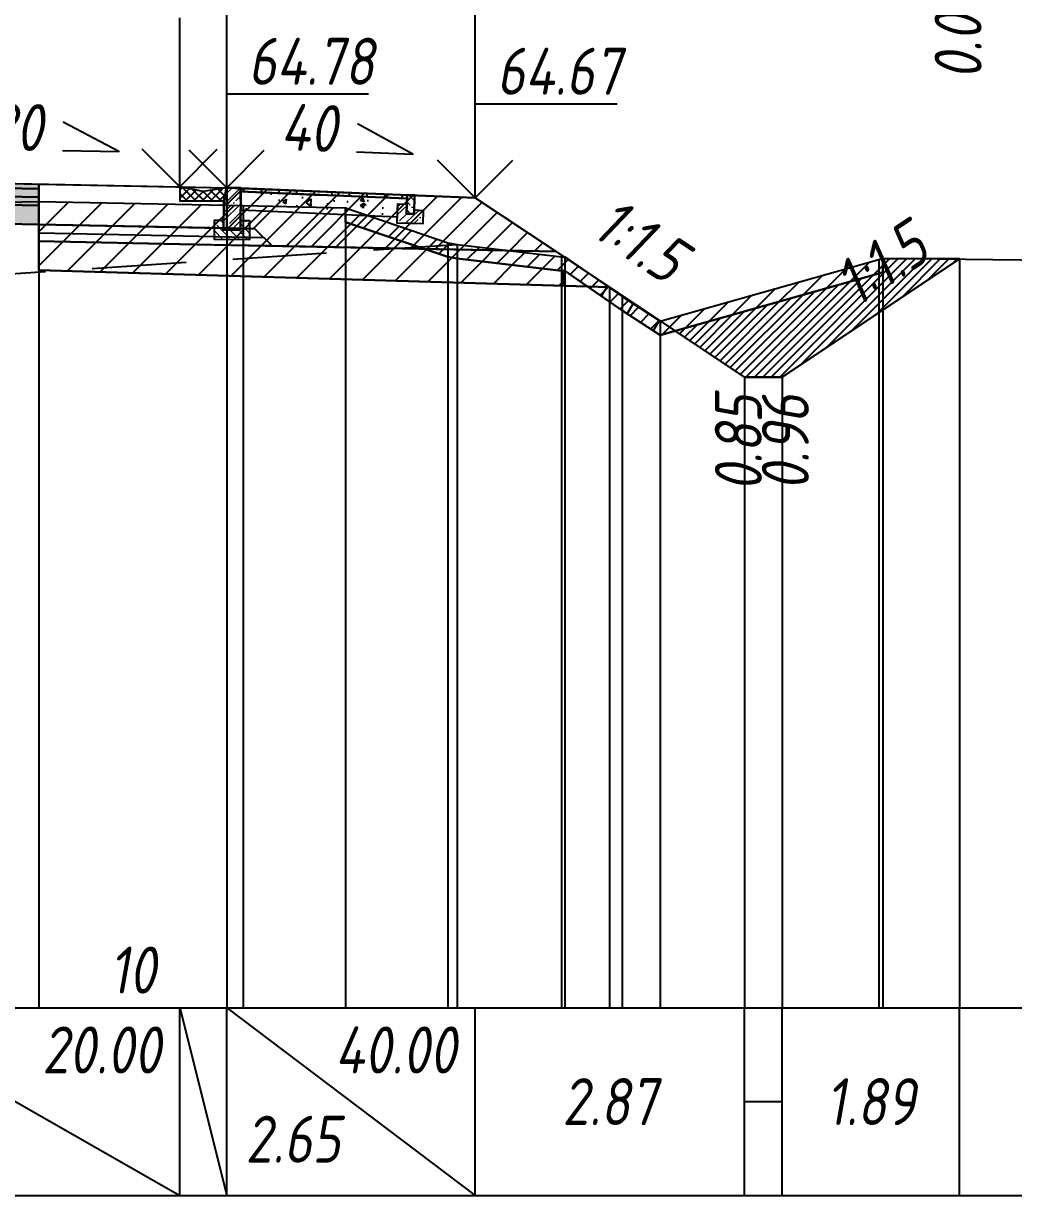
# Model space of a CAD drawing. Extents: x -717 to 1451, y -133302 to 233.
# Drawn here: x -262.4 to -209.7, y -131063.7 to -131001.3 of the extents above; entities that cross this region are included whole.
import ezdxf
from ezdxf.enums import TextEntityAlignment as Align

# ---------------------------------------------------------------- set-up
doc = ezdxf.new("R2010")
doc.units = 0
doc.linetypes.add('штриховая', pattern=[0.75, 0.5, -0.25])
for name, color, linetype in [('Интерполированный поперечник', 2, 'Continuous'), ('КОД_399', 252, 'Continuous'), ('Код_514', 1, 'Continuous'), ('Контур_0', 7, 'Continuous'), ('Контур_2521', 7, 'Continuous'), ('Контур_2564', 7, 'Continuous'), ('Контур_2660', 7, 'Continuous'), ('Контур_2665', 7, 'Continuous'), ('Контур_400', 7, 'Continuous'), ('Контур_508', 7, 'Continuous'), ('Контур_512', 7, 'Continuous'), ('Контур_513', 7, 'Continuous'), ('Контур_818', 7, 'Continuous'), ('Красный поперечник', 1, 'Continuous'), ('Объём_2501', 7, 'Continuous'), ('Объём_2564', 7, 'Continuous'), ('Объём_2650', 7, 'Continuous'), ('Объём_2660', 7, 'Continuous'), ('Объём_2661', 7, 'Continuous'), ('Объём_2663', 7, 'Continuous'), ('Объём_2664', 7, 'Continuous'), ('Объём_2665', 7, 'Continuous'), ('Объём_2666', 7, 'Continuous'), ('Объём_2753', 7, 'Continuous'), ('Откосы', 7, 'Continuous'), ('Отметки покрытия', 7, 'Continuous'), ('Рабочие отметки', 7, 'Continuous'), ('Слои выравнивания', 7, 'Continuous'), ('Таблица', 7, 'Continuous'), ('Уклоны проезжей части', 7, 'Continuous'), ('Черный поперечник', 3, 'Continuous')]:
    doc.layers.add(name, color=color, linetype=linetype)
for name, color, linetype, true_color in [('Контур_2540', 2, 'Continuous', 0xffff00), ('Контур_2560', 2, 'Continuous', 0xffff00), ('Контур_2561', 7, 'Continuous', 0xff8040), ('Контур_2562', 3, 'Continuous', 0x00ff00), ('Контур_2563', 7, 'Continuous', 0xff8000), ('Контур_2570', 7, 'Continuous', 0x80ff00), ('Контур_2725', 7, 'Continuous', 0x323232), ('Контур_2736', 4, 'Continuous', 0x00ffff), ('Контур_2737', 4, 'Continuous', 0x00ffff), ('Контур_2738', 4, 'Continuous', 0x00ffff), ('Контур_2739', 4, 'Continuous', 0x00ffff), ('Контур_2741', 4, 'Continuous', 0x00ffff), ('Контур_2742', 4, 'Continuous', 0x00ffff), ('Контур_2743', 4, 'Continuous', 0x00ffff), ('Контур_2744', 7, 'Continuous', 0xa4ffff), ('Контур_2745', 7, 'Continuous', 0xa4ffff), ('Контур_2747', 4, 'Continuous', 0x00ffff), ('Контур_2748', 4, 'Continuous', 0x00ffff), ('Контур_2749', 4, 'Continuous', 0x00ffff), ('Контур_2750', 4, 'Continuous', 0x00ffff), ('Контур_2751', 4, 'Continuous', 0x00ffff), ('Контур_2752', 4, 'Continuous', 0x00ffff), ('Контур_2760', 7, 'Continuous', 0x323232), ('Контур_2761', 7, 'Continuous', 0x323232), ('Контур_2762', 7, 'Continuous', 0x323232), ('Контур_2763', 7, 'Continuous', 0x323232), ('Контур_402', 7, 'Continuous', 0xff6464), ('Контур_703', 4, 'Continuous', 0x00ffff), ('Контур_705', 4, 'Continuous', 0x00ffff), ('Контур_707', 4, 'Continuous', 0x00ffff), ('Контур_720', 131, 'Continuous', 0xaaffff), ('Объём_2500', 7, 'Continuous', 0xc0c0c0), ('Объём_2520', 7, 'Continuous', 0x80ffff), ('Объём_2540', 2, 'Continuous', 0xffff00), ('Объём_2560', 2, 'Continuous', 0xffff00), ('Объём_2561', 7, 'Continuous', 0xff8040), ('Объём_2562', 3, 'Continuous', 0x00ff00), ('Объём_2563', 7, 'Continuous', 0xff8000), ('Объём_2570', 7, 'Continuous', 0x80ff00), ('Объём_2600', 7, 'Continuous', 0x808000), ('Объём_2620', 2, 'Continuous', 0xffff00), ('Объём_2746', 2, 'Continuous', 0xffff00)]:
    doc.layers.add(name, color=color, linetype=linetype, true_color=true_color)
doc.styles.get("Standard").update_dxf_attribs({"font": 'txt', "height": 2.5})
doc.styles.add('М', font='romand.shx', dxfattribs={"width": 0.8, "oblique": 10, "height": 2.5})
doc.dimstyles.new('ISO-25', dxfattribs={"dimtxt": 2.5, "dimasz": 2.5, "dimexe": 1.25, "dimexo": 0.625, "dimtad": 1, "dimtxsty": 'Standard', "dimcen": 2.5, "dimadec": 0, "dimazin": 0, "dimtfac": 1, "dimtmove": 0, "dimatfit": 3, "dimfxl": 1, "dimarcsym": 0})

# ---------------------------------------------------------------- blocks, each defined once
blk = doc.blocks.new('_Oblique')
at = {"color": 0, "linetype": 'ByBlock', "lineweight": -2}
blk.add_line((-0.5, -0.5), (0.5, 0.5), dxfattribs=at)
blk = doc.blocks.new('*D2777')
at = {"color": 0, "lineweight": -2, "transparency": 16777216}
for p, q in [((-251.558, -131009.505), (-251.558, -130984.62)), ((-238.333, -131010.034), (-238.333, -130984.62)), ((-251.558, -130985.87), (-238.333, -130985.87))]:
    blk.add_line(p, q, dxfattribs=at)
at = {"layer": 'Defpoints', "color": 0, "transparency": 16777216}
for p in [(-238.333, -130985.87), (-251.558, -131010.13), (-238.333, -131010.659)]:
    blk.add_point(p, dxfattribs=at)
at = {"color": 0, "lineweight": -2, "transparency": 16777216, "rotation": 180}
blk.add_blockref('_Oblique', (-251.558, -130985.87), dxfattribs=at)
at = {"color": 0, "lineweight": -2, "transparency": 16777216}
blk.add_blockref('_Oblique', (-238.333, -130985.87), dxfattribs=at)
at = {"color": 0, "transparency": 16777216, "insert": (-244.946, -130983.757), "char_height": 2.5, "width": 10, "attachment_point": 5, "style": 'М'}
blk.add_mtext('2,65', dxfattribs=at)
blk = doc.blocks.new('*D2779')
at = {"color": 0, "lineweight": -2, "transparency": 16777216}
for p, q in [((-271.558, -131009.105), (-271.558, -130984.62)), ((-251.558, -131009.505), (-251.558, -130984.62)), ((-271.558, -130985.87), (-251.558, -130985.87))]:
    blk.add_line(p, q, dxfattribs=at)
at = {"layer": 'Defpoints', "color": 0, "transparency": 16777216}
for p in [(-251.558, -130985.87), (-271.558, -131009.73), (-251.558, -131010.13)]:
    blk.add_point(p, dxfattribs=at)
at = {"color": 0, "lineweight": -2, "transparency": 16777216, "rotation": 180}
blk.add_blockref('_Oblique', (-271.558, -130985.87), dxfattribs=at)
at = {"color": 0, "lineweight": -2, "transparency": 16777216}
blk.add_blockref('_Oblique', (-251.558, -130985.87), dxfattribs=at)
at = {"color": 0, "transparency": 16777216, "insert": (-261.558, -130983.757), "char_height": 2.5, "width": 9.16667, "attachment_point": 5, "style": 'М'}
blk.add_mtext('4,00', dxfattribs=at)
blk = doc.blocks.new('*D2782')
at = {"color": 0, "lineweight": -2, "transparency": 16777216}
for p, q in [((-271.558, -131009.105), (-271.558, -130980.62)), ((-238.333, -131010.034), (-238.333, -130980.62)), ((-238.333, -130981.87), (-271.558, -130981.87))]:
    blk.add_line(p, q, dxfattribs=at)
at = {"layer": 'Defpoints', "color": 0, "transparency": 16777216}
for p in [(-271.558, -130981.87), (-271.558, -131009.73), (-238.333, -131010.659)]:
    blk.add_point(p, dxfattribs=at)
at = {"color": 0, "lineweight": -2, "transparency": 16777216, "rotation": 180}
blk.add_blockref('_Oblique', (-271.558, -130981.87), dxfattribs=at)
at = {"color": 0, "lineweight": -2, "transparency": 16777216}
blk.add_blockref('_Oblique', (-238.333, -130981.87), dxfattribs=at)
at = {"color": 0, "transparency": 16777216, "insert": (-244.609, -130979.757), "char_height": 2.5, "width": 10, "attachment_point": 5, "style": 'М'}
blk.add_mtext('6,65', dxfattribs=at)
blk = doc.blocks.new('*D2784')
at = {"color": 0, "lineweight": -2, "transparency": 16777216}
for p, q in [((-367.05, -131009.435), (-367.05, -130972.62)), ((-238.333, -131010.034), (-238.333, -130972.62)), ((-367.05, -130973.87), (-238.333, -130973.87))]:
    blk.add_line(p, q, dxfattribs=at)
at = {"layer": 'Defpoints', "color": 0, "transparency": 16777216}
for p in [(-238.333, -130973.87), (-367.05, -131010.06), (-238.333, -131010.659)]:
    blk.add_point(p, dxfattribs=at)
at = {"color": 0, "lineweight": -2, "transparency": 16777216, "rotation": 180}
blk.add_blockref('_Oblique', (-367.05, -130973.87), dxfattribs=at)
at = {"color": 0, "lineweight": -2, "transparency": 16777216}
blk.add_blockref('_Oblique', (-238.333, -130973.87), dxfattribs=at)
at = {"color": 0, "transparency": 16777216, "insert": (-302.692, -130971.757), "char_height": 2.5, "width": 12.5, "attachment_point": 5, "style": 'М'}
blk.add_mtext('25,74', dxfattribs=at)
blk = doc.blocks.new('Тротуар1')
at = {"linetype": 'Continuous', "lineweight": 13}
h = blk.add_hatch(dxfattribs=at)
h.set_pattern_fill('ANSI35', scale=5, angle=90)
h.set_pattern_definition([(135, (-1541.6927, -4801.9416), (-0.88388348, -0.88388348), []), (135, (-1541.6927, -4801.0577), (-0.88388348, -0.88388348), [1.5625, -0.3125, 0, -0.3125])])
h.paths.add_polyline_path([(-16.72, -1.24), (-17.72, -1.24), (-17.72, -2.24), (-18.52, -2.24), (-18.52, -1.85), (-19.52, -1.89), (-19.52, -3.24), (-16.72, -3.24)])
h = blk.add_hatch(dxfattribs=at)
h.set_pattern_fill('ANSI35', scale=5)
h.set_pattern_definition([(45, (-1541.6927, -4800.4416), (-0.88388348, 0.88388348), []), (45, (-1540.8088, -4800.4416), (-0.88388348, 0.88388348), [1.5625, -0.3125, 0, -0.3125])])
h.paths.add_polyline_path([(-17.72, -0.24), (-18.52, -0.24), (-18.52, -2.24), (-17.72, -2.24)])
at = {"linetype": 'Continuous'}
h = blk.add_hatch(dxfattribs=at)
h.set_pattern_fill('ANSI31', color=256, scale=15, angle=45, style=0)
h.set_pattern_definition([(90, (-1932.1888, -4954.235), (-1.875, 3e-16), [])])
h.paths.add_polyline_path([(0, 0), (-17.72, -0.24), (-17.71, -0.63), (-11.04, -0.58), (0, -0.4)])
at = {"layer": 'КОД_399'}
h = blk.add_hatch(dxfattribs=at)
h.set_pattern_fill('AR-CONC', scale=0.7, angle=45, style=0)
h.set_pattern_definition([(95, (-1932.189, -4954.235), (3.860864, 3.2396496), [0.525, -5.775]), (40, (-1932.189, -4954.235), (-4.409945, 3.036377), [0.42, -4.62]), (145.45144, (-1931.867, -4953.965), (-0.549081, 6.2760265), [0.4461813, -4.907995]), (91.1842, (-1933.179, -4953.245), (6.101854, 4.4632964), [0.7875, -8.6625]), (141.63564, (-1932.67, -4952.873), (-0.1953, 9.447982), [0.669272, -7.361996]), (36.18416, (-1933.179, -4953.245), (-0.1953, 9.447982), [0.63, -6.93]), (66, (-1932.4363, -4952.9975), (4.947401, 0.9616773), [0.525, -5.775]), (11, (-1932.4363, -4952.9975), (-2.38496, 4.793659), [0.42, -4.62]), (116.45144, (-1932.024, -4952.9174), (2.562441, 5.7553363), [0.4461813, -4.907995]), (82.5, (-1932.1888, -4954.235), (-1.5875523, 1.7079287), [0, -4.564, 0, -4.69, 0, -4.6375]), (52.5, (-1932.1888, -4954.235), (-0.6501106, 3.2543661), [0, -2.674, 0, -4.459, 0, -1.7675]), (12.5, (-1933.2926, -4955.3388), (2.7539272, 2.5306453), [0, -1.75, 0, -5.46, 0, -7.245]), (2.5, (-1933.7876, -4955.8337), (2.3911299, 3.3821186), [0, -2.275, 0, -3.626, 0, -5.145])])
h.paths.add_polyline_path([(0, -0.4), (-17.71, -0.63), (-17.72, -1.24), (-16.71, -1.24), (-16.72, -2.62), (-0.07, -2.41)])
at = {"linetype": 'Continuous'}
blk.add_lwpolyline([(-17.72, -1.24), (-16.72, -1.24), (-16.72, -3.24), (-19.52, -3.24), (-19.52, -1.89), (-18.52, -1.85)], dxfattribs=at)
at = {"color": 7, "lineweight": 30}
for points in [[(-18.52, -0.24), (-18.52, -2.24), (-17.72, -2.24), (-17.72, -0.24), (-18.52, -0.24)], [(-8.6, -0.53), (0, -0.4)]]:
    blk.add_lwpolyline(points, dxfattribs=at)
for points in [[(0, 0), (-17.72, -0.24), (-17.72, -0.63), (0, -0.4)], [(0, -0.4), (-17.71, -0.63), (-17.72, -1.24), (-16.71, -1.24), (-16.72, -2.62), (-0.07, -2.39)]]:
    blk.add_lwpolyline(points, close=True)
blk = doc.blocks.new('БР100.30.18')
at = {"linetype": 'Continuous', "lineweight": 13}
h = blk.add_hatch(dxfattribs=at)
h.set_pattern_fill('ANSI35', scale=5)
h.set_pattern_definition([(45, (-1504.996, -4799.2297), (-0.88388348, 0.88388348), []), (45, (-1504.1121, -4799.2297), (-0.88388348, 0.88388348), [1.5625, -0.3125, 0, -0.3125])])
h.paths.add_polyline_path([(0.3, 3.47), (1.8, 3.47), (1.8, -1.03), (0, -1.03), (0, 1.97)])
h = blk.add_hatch(dxfattribs=at)
h.set_pattern_fill('ANSI35', scale=5, angle=90)
h.set_pattern_definition([(135, (-1504.996, -4800.7297), (-0.88388348, -0.88388348), []), (135, (-1504.996, -4799.8458), (-0.88388348, -0.88388348), [1.5625, -0.3125, 0, -0.3125])])
h.paths.add_polyline_path([(-1, -0.03), (0, -0.03), (0, -1.03), (1.8, -1.03), (1.8, -0.03), (2.8, -0.03), (2.8, -2.03), (-1, -2.03)])
at = {"color": 7, "lineweight": 30}
blk.add_lwpolyline([(1.8, -1.03), (0, -1.03), (0, 1.97), (0.3, 3.47), (1.8, 3.47)], close=True, dxfattribs=at)
at = {"linetype": 'Continuous'}
blk.add_lwpolyline([(0, -0.03), (-1, -0.03), (-1, -2.03), (2.8, -2.03), (2.8, -0.03), (1.8, -0.03)], dxfattribs=at)

msp = doc.modelspace()

# ---------------------------------------------------------------- hatches: boundary and pattern name
h = msp.add_hatch()
h.set_pattern_fill('ANSI37', color=256, scale=0.1)
h.set_pattern_definition([(45, (-252.8074, -131010.26733), (-0.22451, 0.22451), []), (135, (-252.8074, -131010.26733), (-0.22451, -0.22451), [])])
h.paths.add_polyline_path([(-254.057, -131010.017), (-254.057, -131010.77), (-251.705, -131010.77), (-251.558, -131010.067), (-252.807, -131010.267)])
at = {"transparency": 33554681}
h = msp.add_hatch(dxfattribs=at)
h.set_pattern_fill('ANGLE', color=256)
h.set_pattern_definition([(0, (0, 0), (0, 6.985), [5.08, -1.905]), (90, (0, 0), (-6.985, 4e-16), [5.08, -1.905])])
h.paths.add_polyline_path([(-212.562, -131013.856), (-216.639, -131013.833), (-216.639, -131013.806)])
at = {"layer": 'Объём_2563'}
h = msp.add_hatch(dxfattribs=at)
h.set_pattern_fill('ANSI31', color=256, scale=0.3)
h.set_pattern_definition([(45, (-491.3019, -4.7094), (-0.673519209, 0.673519209), [])])
h.paths.add_polyline_path([(-249.14, -131013.166), (-250.058, -131012.247), (-251.558, -131012.217), (-251.558, -131010.067), (-238.333, -131010.596), (-234.025, -131013.468)])
at = {"layer": 'Объём_2570'}
h = msp.add_hatch(dxfattribs=at)
h.set_pattern_fill('ANSI31', color=256, scale=0.2)
h.set_pattern_definition([(45, (-491.3019, -4.70936), (-0.449012806, 0.449012806), [])])
h.paths.add_polyline_path([(-216.639, -131014.556), (-216.861, -131014.637), (-228.497, -131017.917), (-230.52, -131016.606), (-233.561, -131014.487), (-233.736, -131014.487), (-239.295, -131013.831), (-239.799, -131013.752), (-245.243, -131011.892), (-245.243, -131011.142), (-239.799, -131013.002), (-239.295, -131013.081), (-233.736, -131013.737), (-233.561, -131013.737), (-230.52, -131015.856), (-228.497, -131017.167), (-216.861, -131013.887), (-216.639, -131013.806)])
at = {"layer": 'Объём_2600'}
h = msp.add_hatch(dxfattribs=at)
h.set_pattern_fill('ANSI31', color=6, scale=0.4)
h.set_pattern_definition([(45, (-491.3019, -4.7094), (-0.898025612, 0.898025612), [])])
h.paths.add_polyline_path([(-233.622, -131014.487), (-233.622, -131015.285), (-261.551, -131014.447), (-261.551, -131010.806), (-250.678, -131011.017), (-245.243, -131011.142), (-245.243, -131011.892), (-239.799, -131013.752), (-239.295, -131013.831), (-233.736, -131014.487)])
h = msp.add_hatch(dxfattribs=at)
h.set_pattern_fill('HONEY', color=5, scale=0.3)
h.set_pattern_definition([(0, (-491.3019, -4.70936), (1.42875, 0.8248891935), [0.9525, -1.905]), (120, (-491.3019, -4.70936), (-1.428749997, 0.824889199), [0.9525, -1.905]), (60, (-491.3019, -4.70936), (3e-09, 1.6497783924), [-1.905, 0.9525])])
h.paths.add_polyline_path([(-231.19, -131015.358), (-227.692, -131017.69), (-228.497, -131017.917), (-230.52, -131016.606), (-232.361, -131015.323)])
at = {"layer": 'Объём_2620'}
h = msp.add_hatch(dxfattribs=at)
h.set_pattern_fill('ANSI31', color=2, scale=0.1)
h.set_pattern_definition([(45, (-491.3019, -4.70936), (-0.224506403, 0.224506403), [])])
h.paths.add_polyline_path([(-227.692, -131017.69), (-216.861, -131014.637), (-216.639, -131014.556), (-216.639, -131013.833), (-212.562, -131013.856), (-222.003, -131020.15), (-224.003, -131020.15)])
at = {"layer": 'Слои выравнивания'}
for color, points in [(2, [(-292.327, -131009.252), (-289.058, -131009.317), (-276.891, -131009.561), (-271.558, -131009.667), (-266.943, -131009.76), (-261.551, -131009.867), (-261.551, -131010.117), (-266.943, -131010.01), (-271.558, -131009.917), (-276.891, -131009.811), (-289.058, -131009.567), (-292.327, -131009.502)]), (3, [(-292.327, -131009.502), (-289.058, -131009.567), (-276.891, -131009.811), (-271.558, -131009.917), (-266.943, -131010.01), (-261.551, -131010.117), (-261.551, -131010.567), (-266.943, -131010.46), (-271.558, -131010.367), (-276.891, -131010.261), (-289.058, -131010.017), (-292.327, -131009.952)]), (4, [(-292.327, -131009.952), (-289.058, -131010.017), (-276.891, -131010.261), (-271.558, -131010.367), (-266.943, -131010.46), (-261.551, -131010.567), (-261.551, -131011.017), (-266.943, -131010.91), (-271.558, -131010.817), (-276.891, -131010.711), (-289.058, -131010.467), (-292.327, -131010.402)]), (5, [(-292.327, -131010.402), (-289.058, -131010.467), (-276.891, -131010.711), (-271.558, -131010.817), (-266.943, -131010.91), (-261.551, -131011.017), (-261.551, -131012.017), (-266.943, -131011.91), (-271.558, -131011.817), (-276.891, -131011.711), (-289.058, -131011.467), (-292.327, -131011.402)])]:
    msp.add_hatch(color=color, dxfattribs=at).paths.add_polyline_path(points)

# ---------------------------------------------------------------- linework, layer by layer
msp.add_lwpolyline([(-254.057, -131010.017), (-254.057, -131010.77), (-251.705, -131010.77), (-251.558, -131010.067), (-252.807, -131010.267), (-254.057, -131010.017)])
at = {"layer": 'Интерполированный поперечник', "linetype": 'штриховая', "ltscale": 10, "flags": 128}
msp.add_lwpolyline([(-385.934, -131022.758), (-239.317, -131013.082)], dxfattribs=at)
at = {"layer": 'Код_514'}
for p, q in [((-271.558, -131053.709), (-254.058, -131063.709)), ((-254.058, -131063.709), (-254.058, -131053.709)), ((-254.058, -131053.709), (-251.558, -131063.709)), ((-251.558, -131063.709), (-251.558, -131053.709)), ((-251.558, -131053.709), (-238.333, -131063.709)), ((-238.333, -131063.709), (-238.333, -131053.709)), ((-224.003, -131063.709), (-224.003, -131053.709)), ((-222.003, -131063.709), (-222.003, -131053.709)), ((-212.562, -131063.709), (-212.562, -131053.709)), ((-224.003, -131058.709), (-222.003, -131058.709))]:
    msp.add_line(p, q, dxfattribs=at)
at = {"layer": 'Контур_0', "flags": 128}
for points in [[(-261.551, -131009.867), (-251.558, -131010.067), (-251.558, -131012.217), (-261.551, -131012.017), (-261.551, -131009.867), (-261.551, -131009.867)], [(-238.333, -131010.596), (-233.622, -131013.737), (-233.622, -131013.737), (-233.622, -131013.737), (-233.622, -131013.737), (-233.622, -131013.737), (-233.622, -131013.737), (-233.622, -131013.737), (-233.622, -131013.737), (-233.622, -131013.737), (-233.622, -131013.737), (-233.622, -131013.737), (-233.622, -131013.737), (-233.622, -131013.737), (-233.622, -131013.737), (-224.003, -131020.15)], [(-238.333, -131010.596), (-233.622, -131013.737), (-233.622, -131013.737), (-233.622, -131013.737), (-233.622, -131013.737), (-233.622, -131013.737), (-233.622, -131013.737), (-233.622, -131013.737), (-233.622, -131013.737), (-233.622, -131013.737), (-233.622, -131013.737), (-233.622, -131013.737), (-233.622, -131013.737), (-233.622, -131013.737), (-233.622, -131013.737), (-224.003, -131020.15), (-222.003, -131020.15), (-212.562, -131013.856), (-212.562, -131013.856), (-212.562, -131013.856), (-212.562, -131013.856), (-212.562, -131013.856), (-212.562, -131013.856), (-212.562, -131013.856), (-212.562, -131013.856), (-212.562, -131013.856), (-212.562, -131013.856), (-212.562, -131013.856), (-212.562, -131013.856), (-212.562, -131013.856)], [(-251.558, -131013.117), (-261.551, -131012.917), (-261.551, -131012.017), (-250.058, -131012.247), (-249.14, -131013.166), (-251.558, -131013.117), (-251.558, -131013.117)], [(-251.558, -131012.217), (-250.058, -131012.247), (-249.14, -131013.166), (-234.025, -131013.468)]]:
    msp.add_lwpolyline(points, dxfattribs=at)
at = {"layer": 'Контур_2521', "color": 250, "flags": 128}
msp.add_lwpolyline([(-261.551, -131012.467), (-249.599, -131012.706)], dxfattribs=at)
at = {"layer": 'Контур_2540', "flags": 128}
msp.add_lwpolyline([(-254.058, -131013.067), (-234.025, -131013.468), (-231.19, -131015.358), (-261.551, -131014.447), (-261.551, -131012.917), (-254.058, -131013.067), (-254.058, -131013.067)], dxfattribs=at)
at = {"layer": 'Контур_2560', "flags": 128}
msp.add_lwpolyline([(-251.558, -131010.067), (-238.333, -131010.596), (-238.333, -131010.596), (-238.333, -131010.596)], dxfattribs=at)
at = {"layer": 'Контур_2561', "flags": 128}
msp.add_lwpolyline([(-251.558, -131010.067), (-251.558, -131010.067), (-238.333, -131010.596), (-238.333, -131010.596), (-251.558, -131010.067)], dxfattribs=at)
at = {"layer": 'Контур_2562', "flags": 128}
msp.add_lwpolyline([(-238.333, -131010.596), (-238.333, -131010.596), (-238.333, -131010.596), (-238.333, -131010.596), (-238.333, -131010.596)], dxfattribs=at)
at = {"layer": 'Контур_2563', "flags": 128}
msp.add_lwpolyline([(-249.14, -131013.166), (-250.058, -131012.247), (-251.558, -131012.217), (-251.558, -131010.067), (-238.333, -131010.596), (-234.025, -131013.468), (-249.14, -131013.166), (-249.14, -131013.166)], dxfattribs=at)
at = {"layer": 'Контур_2564', "flags": 128}
msp.add_lwpolyline([(-251.558, -131010.067), (-238.333, -131010.596)], dxfattribs=at)
at = {"layer": 'Контур_2570', "flags": 128}
msp.add_lwpolyline([(-299.979, -131011.551), (-276.891, -131011.101), (-261.551, -131010.806), (-250.678, -131011.017), (-245.243, -131011.142), (-245.243, -131011.892), (-239.799, -131013.752), (-239.295, -131013.831), (-239.295, -131013.831), (-233.736, -131014.487), (-233.561, -131014.487), (-230.52, -131016.606), (-228.497, -131017.917), (-228.497, -131017.917), (-216.861, -131014.637), (-216.639, -131014.556), (-216.639, -131013.806), (-194.685, -131014.076)], dxfattribs=at)
at = {"layer": 'Контур_2660', "flags": 128}
msp.add_lwpolyline([(-261.551, -131014.447), (-231.19, -131015.358)], dxfattribs=at)
at = {"layer": 'Контур_2665', "flags": 128}
msp.add_lwpolyline([(-238.333, -131010.596), (-238.333, -131010.596)], dxfattribs=at)
at = {"layer": 'Контур_2725', "flags": 128}
msp.add_lwpolyline([(-347.657, -131012.56), (-340.05, -131012.459), (-338.843, -131012.443), (-314.554, -131011.854), (-310.663, -131011.76), (-299.979, -131011.551), (-294.858, -131011.451), (-293.592, -131011.477), (-293.592, -131011.427), (-292.327, -131011.452), (-292.327, -131011.402), (-289.058, -131011.467), (-276.891, -131011.711), (-271.558, -131011.817), (-266.943, -131011.91), (-261.551, -131012.017)], dxfattribs=at)
at = {"layer": 'Контур_2736', "flags": 128}
for points in [[(-238.333, -131010.596), (-233.622, -131013.737)], [(-233.622, -131013.737), (-224.003, -131020.15)]]:
    msp.add_lwpolyline(points, dxfattribs=at)
at = {"layer": 'Контур_2737', "flags": 128}
msp.add_lwpolyline([(-233.622, -131013.737), (-233.622, -131013.737)], dxfattribs=at)
at = {"layer": 'Контур_2738', "flags": 128}
msp.add_lwpolyline([(-233.622, -131013.737), (-233.622, -131013.737)], dxfattribs=at)
at = {"layer": 'Контур_2739', "flags": 128}
msp.add_lwpolyline([(-233.622, -131013.737), (-233.622, -131013.737)], dxfattribs=at)
at = {"layer": 'Контур_2741', "flags": 128}
msp.add_lwpolyline([(-212.562, -131013.856), (-212.562, -131013.856)], dxfattribs=at)
at = {"layer": 'Контур_2742', "flags": 128}
msp.add_lwpolyline([(-212.562, -131013.856), (-212.562, -131013.856)], dxfattribs=at)
at = {"layer": 'Контур_2743', "flags": 128}
msp.add_lwpolyline([(-212.562, -131013.856), (-212.562, -131013.856)], dxfattribs=at)
at = {"layer": 'Контур_2744', "flags": 128}
msp.add_lwpolyline([(-212.562, -131013.856), (-212.562, -131013.856)], dxfattribs=at)
msp.add_lwpolyline([(-212.562, -131013.856), (-212.562, -131013.856)], dxfattribs=at)
msp.add_lwpolyline([(-212.562, -131013.856), (-212.562, -131013.856)], dxfattribs=at)
msp.add_lwpolyline([(-212.562, -131013.856), (-212.562, -131013.856)], dxfattribs=at)
msp.add_lwpolyline([(-212.562, -131013.856), (-212.562, -131013.856)], dxfattribs=at)
msp.add_lwpolyline([(-212.562, -131013.856), (-212.562, -131013.856)], dxfattribs=at)
at = {"layer": 'Контур_2745', "flags": 128}
msp.add_lwpolyline([(-233.622, -131013.737), (-233.622, -131013.737)], dxfattribs=at)
msp.add_lwpolyline([(-233.622, -131013.737), (-233.622, -131013.737)], dxfattribs=at)
msp.add_lwpolyline([(-233.622, -131013.737), (-233.622, -131013.737)], dxfattribs=at)
msp.add_lwpolyline([(-233.622, -131013.737), (-233.622, -131013.737)], dxfattribs=at)
msp.add_lwpolyline([(-233.622, -131013.737), (-233.622, -131013.737)], dxfattribs=at)
msp.add_lwpolyline([(-233.622, -131013.737), (-233.622, -131013.737)], dxfattribs=at)
at = {"layer": 'Контур_2747', "flags": 128}
msp.add_lwpolyline([(-233.622, -131013.737), (-233.622, -131013.737)], dxfattribs=at)
at = {"layer": 'Контур_2748', "flags": 128}
msp.add_lwpolyline([(-233.622, -131013.737), (-233.622, -131013.737)], dxfattribs=at)
at = {"layer": 'Контур_2749', "flags": 128}
msp.add_lwpolyline([(-233.622, -131013.737), (-233.622, -131013.737)], dxfattribs=at)
at = {"layer": 'Контур_2750', "flags": 128}
msp.add_lwpolyline([(-212.562, -131013.856), (-212.562, -131013.856)], dxfattribs=at)
at = {"layer": 'Контур_2751', "flags": 128}
msp.add_lwpolyline([(-212.562, -131013.856), (-212.562, -131013.856)], dxfattribs=at)
at = {"layer": 'Контур_2752', "flags": 128}
msp.add_lwpolyline([(-212.562, -131013.856), (-212.562, -131013.856)], dxfattribs=at)
at = {"layer": 'Контур_2760', "flags": 128}
msp.add_lwpolyline([(-347.657, -131009.469), (-340.05, -131009.317), (-338.843, -131009.293), (-314.554, -131008.807), (-310.663, -131008.885), (-299.979, -131009.099), (-294.858, -131009.201), (-293.592, -131009.227), (-292.327, -131009.252), (-289.058, -131009.317), (-276.891, -131009.561), (-271.558, -131009.667), (-266.943, -131009.76), (-261.551, -131009.867)], dxfattribs=at)
at = {"layer": 'Контур_2761', "flags": 128}
msp.add_lwpolyline([(-347.657, -131009.719), (-340.05, -131009.567), (-338.843, -131009.543), (-314.554, -131009.057), (-310.663, -131009.135), (-299.979, -131009.349), (-294.858, -131009.451), (-293.592, -131009.477), (-292.327, -131009.502), (-289.058, -131009.567), (-276.891, -131009.811), (-271.558, -131009.917), (-266.943, -131010.01), (-261.551, -131010.117)], dxfattribs=at)
at = {"layer": 'Контур_2762', "flags": 128}
msp.add_lwpolyline([(-347.657, -131010.169), (-340.05, -131010.017), (-338.843, -131009.993), (-314.554, -131009.507), (-310.663, -131009.585), (-299.979, -131009.799), (-294.858, -131009.901), (-293.592, -131009.927), (-292.327, -131009.952), (-289.058, -131010.017), (-276.891, -131010.261), (-271.558, -131010.367), (-266.943, -131010.46), (-261.551, -131010.567)], dxfattribs=at)
at = {"layer": 'Контур_2763', "flags": 128}
msp.add_lwpolyline([(-347.657, -131010.619), (-340.05, -131010.467), (-338.843, -131010.443), (-314.554, -131009.957), (-310.663, -131010.035), (-299.979, -131010.249), (-294.858, -131010.351), (-293.592, -131010.377), (-292.327, -131010.402), (-289.058, -131010.467), (-276.891, -131010.711), (-271.558, -131010.817), (-266.943, -131010.91), (-261.551, -131011.017)], dxfattribs=at)
at = {"layer": 'Контур_400', "flags": 128}
msp.add_lwpolyline([(-314.554, -131008.807), (-289.058, -131009.317), (-271.558, -131009.667), (-271.558, -131009.667), (-271.558, -131009.667), (-271.558, -131009.667), (-254.058, -131010.017), (-254.058, -131010.017), (-251.558, -131010.067)], dxfattribs=at)
at = {"layer": 'Контур_402', "flags": 128}
msp.add_lwpolyline([(-374.016, -131014.641), (-347.657, -131013.85), (-347.657, -131012.56), (-338.843, -131012.443), (-314.554, -131011.854), (-310.663, -131011.76), (-299.979, -131011.551), (-294.858, -131011.451), (-293.592, -131011.477), (-293.592, -131011.427), (-292.327, -131011.452), (-292.327, -131011.402), (-261.551, -131012.017), (-261.551, -131014.447), (-231.19, -131015.358)], dxfattribs=at)
at = {"layer": 'Контур_508', "flags": 128}
msp.add_lwpolyline([(-386.302, -131022.832), (-374.016, -131014.641), (-347.657, -131013.85), (-347.657, -131012.56), (-338.843, -131012.443), (-314.554, -131011.854), (-310.663, -131011.76), (-299.979, -131011.551), (-294.858, -131011.451), (-293.592, -131011.477), (-293.592, -131011.427), (-292.327, -131011.452), (-292.327, -131011.402), (-261.551, -131012.017), (-261.551, -131014.447), (-231.19, -131015.358), (-224.003, -131020.15), (-222.003, -131020.15), (-212.562, -131013.856)], dxfattribs=at)
at = {"layer": 'Контур_512', "flags": 128}
msp.add_lwpolyline([(-261.551, -131014.447), (-231.19, -131015.358), (-224.003, -131020.15), (-222.003, -131020.15), (-212.562, -131013.856)], dxfattribs=at)
at = {"layer": 'Контур_513', "flags": 128}
msp.add_lwpolyline([(-386.302, -131022.832), (-374.016, -131014.641), (-347.657, -131013.85), (-347.657, -131012.56), (-338.843, -131012.443), (-314.554, -131011.854), (-310.663, -131011.76), (-299.979, -131011.551), (-294.858, -131011.451), (-293.592, -131011.477), (-293.592, -131011.427), (-292.327, -131011.452), (-292.327, -131011.402), (-261.551, -131012.017), (-261.551, -131014.447), (-231.19, -131015.358), (-224.003, -131020.15), (-222.003, -131020.15), (-212.562, -131013.856)], dxfattribs=at)
at = {"layer": 'Контур_703', "flags": 128}
msp.add_lwpolyline([(-238.333, -131010.596), (-233.622, -131013.737)], dxfattribs=at)
at = {"layer": 'Контур_705', "flags": 128}
msp.add_lwpolyline([(-233.622, -131013.737), (-233.622, -131013.737)], dxfattribs=at)
at = {"layer": 'Контур_707', "flags": 128}
msp.add_lwpolyline([(-222.003, -131020.15), (-212.562, -131013.856)], dxfattribs=at)
at = {"layer": 'Контур_720', "flags": 128}
msp.add_lwpolyline([(-224.003, -131020.15), (-222.003, -131020.15)], dxfattribs=at)
at = {"layer": 'Контур_818', "flags": 128}
msp.add_lwpolyline([(-299.979, -131011.551), (-276.891, -131011.101), (-261.551, -131010.806), (-250.678, -131011.017), (-245.243, -131011.142), (-245.243, -131011.892), (-239.799, -131013.752), (-239.295, -131013.831), (-239.295, -131013.831), (-233.736, -131014.487), (-233.561, -131014.487), (-230.52, -131016.606), (-228.497, -131017.917), (-228.497, -131017.917), (-216.861, -131014.637), (-216.639, -131014.556), (-216.639, -131013.806), (-212.562, -131013.856)], dxfattribs=at)
at = {"layer": 'Красный поперечник'}
for p, q in [((-271.558, -131009.667), (-254.058, -131010.017)), ((-254.058, -131010.017), (-251.558, -131010.067)), ((-251.558, -131010.067), (-238.333, -131010.596)), ((-238.333, -131010.596), (-224.003, -131020.15)), ((-222.003, -131020.15), (-212.562, -131013.856)), ((-212.562, -131013.856), (-212.562, -131053.709)), ((-261.551, -131014.447), (-261.551, -131053.709)), ((-231.19, -131015.358), (-231.19, -131053.709)), ((-224.003, -131020.15), (-224.003, -131053.709)), ((-224.003, -131020.15), (-222.003, -131020.15)), ((-222.003, -131020.15), (-222.003, -131053.709))]:
    msp.add_line(p, q, dxfattribs=at)
at = {"layer": 'Объём_2500', "flags": 128}
msp.add_lwpolyline([(-261.551, -131009.867), (-251.558, -131010.067), (-251.558, -131012.217), (-261.551, -131012.017), (-261.551, -131009.867), (-261.551, -131009.867)], dxfattribs=at)
msp.add_lwpolyline([(-261.551, -131009.867), (-251.558, -131010.067), (-251.558, -131012.217), (-261.551, -131012.017), (-261.551, -131009.867), (-261.551, -131009.867)], dxfattribs=at)
at = {"layer": 'Объём_2501', "flags": 128}
for points in [[(-314.554, -131008.807), (-289.058, -131009.317), (-271.558, -131009.667), (-271.558, -131009.667), (-271.558, -131009.667), (-271.558, -131009.667), (-254.058, -131010.017), (-254.058, -131010.017), (-251.558, -131010.067)], [(-271.558, -131009.667), (-254.058, -131010.017), (-254.058, -131010.017), (-251.558, -131010.067)]]:
    msp.add_lwpolyline(points, dxfattribs=at)
at = {"layer": 'Объём_2520', "color": 250, "flags": 128}
msp.add_lwpolyline([(-251.558, -131013.117), (-261.551, -131012.917), (-261.551, -131012.017), (-250.058, -131012.247), (-249.14, -131013.166), (-251.558, -131013.117), (-251.558, -131013.117)], dxfattribs=at)
msp.add_lwpolyline([(-251.558, -131013.117), (-261.551, -131012.917), (-261.551, -131012.017), (-250.058, -131012.247), (-249.14, -131013.166), (-251.558, -131013.117), (-251.558, -131013.117)], dxfattribs=at)
at = {"layer": 'Объём_2540', "flags": 128}
msp.add_lwpolyline([(-254.058, -131013.067), (-234.025, -131013.468), (-231.19, -131015.358), (-261.551, -131014.447), (-261.551, -131012.917), (-254.058, -131013.067), (-254.058, -131013.067)], dxfattribs=at)
msp.add_lwpolyline([(-254.058, -131013.067), (-234.025, -131013.468), (-231.19, -131015.358), (-261.551, -131014.447), (-261.551, -131012.917), (-254.058, -131013.067), (-254.058, -131013.067)], dxfattribs=at)
at = {"layer": 'Объём_2560', "flags": 128}
msp.add_lwpolyline([(-251.558, -131010.067), (-238.333, -131010.596), (-238.333, -131010.596), (-238.333, -131010.596)], dxfattribs=at)
msp.add_lwpolyline([(-251.558, -131010.067), (-238.333, -131010.596), (-238.333, -131010.596), (-238.333, -131010.596)], dxfattribs=at)
at = {"layer": 'Объём_2561', "flags": 128}
msp.add_lwpolyline([(-251.558, -131010.067), (-251.558, -131010.067), (-238.333, -131010.596), (-238.333, -131010.596), (-251.558, -131010.067)], dxfattribs=at)
msp.add_lwpolyline([(-251.558, -131010.067), (-251.558, -131010.067), (-238.333, -131010.596), (-238.333, -131010.596), (-251.558, -131010.067)], dxfattribs=at)
at = {"layer": 'Объём_2562', "flags": 128}
msp.add_lwpolyline([(-238.333, -131010.596), (-238.333, -131010.596), (-238.333, -131010.596), (-238.333, -131010.596), (-238.333, -131010.596)], dxfattribs=at)
msp.add_lwpolyline([(-238.333, -131010.596), (-238.333, -131010.596), (-238.333, -131010.596), (-238.333, -131010.596), (-238.333, -131010.596)], dxfattribs=at)
at = {"layer": 'Объём_2563', "color": 250, "flags": 128}
msp.add_lwpolyline([(-249.14, -131013.166), (-250.058, -131012.247), (-251.558, -131012.217), (-251.558, -131010.067), (-238.333, -131010.596), (-234.025, -131013.468), (-249.14, -131013.166), (-249.14, -131013.166)], dxfattribs=at)
msp.add_lwpolyline([(-249.14, -131013.166), (-250.058, -131012.247), (-251.558, -131012.217), (-251.558, -131010.067), (-238.333, -131010.596), (-234.025, -131013.468), (-249.14, -131013.166), (-249.14, -131013.166)], dxfattribs=at)
at = {"layer": 'Объём_2564', "flags": 128}
msp.add_lwpolyline([(-251.558, -131010.067), (-238.333, -131010.596)], dxfattribs=at)
msp.add_lwpolyline([(-251.558, -131010.067), (-238.333, -131010.596)], dxfattribs=at)
at = {"layer": 'Объём_2570', "flags": 128}
msp.add_lwpolyline([(-216.639, -131014.556), (-216.861, -131014.637), (-228.497, -131017.917), (-230.52, -131016.606), (-233.561, -131014.487), (-233.736, -131014.487), (-239.295, -131013.831), (-239.799, -131013.752), (-245.243, -131011.892), (-245.243, -131011.142), (-239.799, -131013.002), (-239.295, -131013.081), (-233.736, -131013.737), (-233.561, -131013.737), (-230.52, -131015.856), (-228.497, -131017.167), (-216.861, -131013.887), (-216.639, -131013.806), (-216.639, -131014.556), (-216.639, -131014.556)], dxfattribs=at)
msp.add_lwpolyline([(-216.639, -131014.556), (-216.861, -131014.637), (-228.497, -131017.917), (-230.52, -131016.606), (-233.561, -131014.487), (-233.736, -131014.487), (-239.295, -131013.831), (-239.799, -131013.752), (-245.243, -131011.892), (-245.243, -131011.142), (-239.799, -131013.002), (-239.295, -131013.081), (-233.736, -131013.737), (-233.561, -131013.737), (-230.52, -131015.856), (-228.497, -131017.167), (-216.861, -131013.887), (-216.639, -131013.806), (-216.639, -131014.556), (-216.639, -131014.556)], dxfattribs=at)
at = {"layer": 'Объём_2600', "color": 5, "flags": 128}
msp.add_lwpolyline([(-231.19, -131015.358), (-227.692, -131017.69), (-228.497, -131017.917), (-230.52, -131016.606), (-232.361, -131015.323), (-231.19, -131015.358), (-231.19, -131015.358)], dxfattribs=at)
msp.add_lwpolyline([(-231.19, -131015.358), (-227.692, -131017.69), (-228.497, -131017.917), (-230.52, -131016.606), (-232.361, -131015.323), (-231.19, -131015.358), (-231.19, -131015.358)], dxfattribs=at)
at = {"layer": 'Объём_2620', "flags": 128}
for points in [[(-227.692, -131017.69), (-216.861, -131014.637), (-216.639, -131014.556), (-216.639, -131013.833), (-212.562, -131013.856), (-222.003, -131020.15), (-224.003, -131020.15), (-227.692, -131017.69), (-227.692, -131017.69)], [(-227.692, -131017.69), (-216.861, -131014.637), (-216.639, -131014.556), (-216.639, -131013.833), (-212.562, -131013.856), (-222.003, -131020.15), (-224.003, -131020.15), (-227.692, -131017.69), (-227.692, -131017.69)], [(-232.361, -131015.323), (-233.622, -131015.285), (-233.622, -131014.487), (-233.561, -131014.487), (-232.361, -131015.323), (-232.361, -131015.323)], [(-232.361, -131015.323), (-233.622, -131015.285), (-233.622, -131014.487), (-233.561, -131014.487), (-232.361, -131015.323), (-232.361, -131015.323)]]:
    msp.add_lwpolyline(points, dxfattribs=at)
at = {"layer": 'Объём_2650', "color": 6, "flags": 128}
for points in [[(-233.622, -131014.487), (-233.622, -131015.285), (-261.551, -131014.447), (-261.551, -131010.806), (-250.678, -131011.017), (-245.243, -131011.142), (-245.243, -131011.892), (-239.799, -131013.752), (-239.295, -131013.831), (-233.736, -131014.487), (-233.622, -131014.487), (-233.622, -131014.487)], [(-233.622, -131014.487), (-233.622, -131015.285), (-261.551, -131014.447), (-261.551, -131010.806), (-250.678, -131011.017), (-245.243, -131011.142), (-245.243, -131011.892), (-239.799, -131013.752), (-239.295, -131013.831), (-233.736, -131014.487), (-233.622, -131014.487), (-233.622, -131014.487)], [(-212.562, -131013.856), (-216.639, -131013.833), (-216.639, -131013.806), (-212.562, -131013.856), (-212.562, -131013.856)], [(-212.562, -131013.856), (-216.639, -131013.833), (-216.639, -131013.806), (-212.562, -131013.856), (-212.562, -131013.856)]]:
    msp.add_lwpolyline(points, dxfattribs=at)
at = {"layer": 'Объём_2660', "flags": 128}
msp.add_lwpolyline([(-261.551, -131014.447), (-231.19, -131015.358)], dxfattribs=at)
msp.add_lwpolyline([(-261.551, -131014.447), (-231.19, -131015.358)], dxfattribs=at)
at = {"layer": 'Объём_2661', "flags": 128}
msp.add_lwpolyline([(-238.333, -131010.596), (-233.622, -131013.737)], dxfattribs=at)
msp.add_lwpolyline([(-238.333, -131010.596), (-233.622, -131013.737)], dxfattribs=at)
at = {"layer": 'Объём_2663', "flags": 128}
for points in [[(-233.622, -131013.737), (-224.003, -131020.15)], [(-233.622, -131013.737), (-224.003, -131020.15)], [(-222.003, -131020.15), (-212.562, -131013.856)], [(-222.003, -131020.15), (-212.562, -131013.856)]]:
    msp.add_lwpolyline(points, dxfattribs=at)
at = {"layer": 'Объём_2664', "flags": 128}
msp.add_lwpolyline([(-224.003, -131020.15), (-222.003, -131020.15)], dxfattribs=at)
msp.add_lwpolyline([(-224.003, -131020.15), (-222.003, -131020.15)], dxfattribs=at)
at = {"layer": 'Объём_2665', "flags": 128}
msp.add_lwpolyline([(-238.333, -131010.596), (-238.333, -131010.596)], dxfattribs=at)
msp.add_lwpolyline([(-238.333, -131010.596), (-238.333, -131010.596)], dxfattribs=at)
at = {"layer": 'Объём_2666', "flags": 128}
msp.add_lwpolyline([(-238.333, -131010.596), (-233.622, -131013.737)], dxfattribs=at)
msp.add_lwpolyline([(-238.333, -131010.596), (-233.622, -131013.737)], dxfattribs=at)
at = {"layer": 'Объём_2746', "flags": 128}
msp.add_lwpolyline([(-233.561, -131014.487), (-232.361, -131015.323), (-261.551, -131014.447), (-261.551, -131010.806), (-250.678, -131011.017), (-245.243, -131011.142), (-245.243, -131011.892), (-239.799, -131013.752), (-239.295, -131013.831), (-233.736, -131014.487), (-233.561, -131014.487), (-233.561, -131014.487)], dxfattribs=at)
msp.add_lwpolyline([(-233.561, -131014.487), (-232.361, -131015.323), (-261.551, -131014.447), (-261.551, -131010.806), (-250.678, -131011.017), (-245.243, -131011.142), (-245.243, -131011.892), (-239.799, -131013.752), (-239.295, -131013.831), (-233.736, -131014.487), (-233.561, -131014.487), (-233.561, -131014.487)], dxfattribs=at)
at = {"layer": 'Объём_2753', "flags": 128}
msp.add_lwpolyline([(-261.551, -131009.867), (-261.551, -131009.867)], dxfattribs=at)
msp.add_lwpolyline([(-261.551, -131009.867), (-261.551, -131009.867)], dxfattribs=at)
at = {"layer": 'Откосы', "color": 1, "flags": 128}
for points in [[(-260.295, -131008.076), (-257.296, -131008.136), (-260.265, -131006.576)], [(-244.657, -131008.155), (-241.66, -131008.275), (-244.597, -131006.656)]]:
    msp.add_lwpolyline(points, dxfattribs=at)
at = {"layer": 'Отметки покрытия', "color": 1}
for p, q in [((-254.058, -131010.017), (-254.058, -131001.017)), ((-251.558, -131010.067), (-251.558, -131005.067)), ((-251.558, -131005.067), (-244.008, -131005.067)), ((-238.333, -131010.596), (-238.333, -131005.596)), ((-238.333, -131005.596), (-230.783, -131005.596)), ((-254.058, -131010.017), (-256.058, -131008.017)), ((-254.058, -131010.017), (-252.058, -131008.017)), ((-251.558, -131010.067), (-253.558, -131008.067)), ((-251.558, -131010.067), (-249.558, -131008.067)), ((-238.333, -131010.596), (-240.333, -131008.596)), ((-238.333, -131010.596), (-236.333, -131008.596))]:
    msp.add_line(p, q, dxfattribs=at)
at = {"layer": 'Слои выравнивания'}
for p, q in [((-261.551, -131009.867), (-261.551, -131053.709)), ((-251.558, -131010.067), (-251.558, -131053.709))]:
    msp.add_line(p, q, dxfattribs=at)
at = {"layer": 'Слои выравнивания', "color": 2, "flags": 128}
msp.add_lwpolyline([(-292.327, -131009.252), (-289.058, -131009.317), (-276.891, -131009.561), (-271.558, -131009.667), (-266.943, -131009.76), (-261.551, -131009.867), (-261.551, -131010.117), (-266.943, -131010.01), (-271.558, -131009.917), (-276.891, -131009.811), (-289.058, -131009.567), (-292.327, -131009.502)], close=True, dxfattribs=at)
at = {"layer": 'Слои выравнивания', "color": 3, "flags": 128}
msp.add_lwpolyline([(-292.327, -131009.502), (-289.058, -131009.567), (-276.891, -131009.811), (-271.558, -131009.917), (-266.943, -131010.01), (-261.551, -131010.117), (-261.551, -131010.567), (-266.943, -131010.46), (-271.558, -131010.367), (-276.891, -131010.261), (-289.058, -131010.017), (-292.327, -131009.952)], close=True, dxfattribs=at)
at = {"layer": 'Слои выравнивания', "color": 4, "flags": 128}
msp.add_lwpolyline([(-292.327, -131009.952), (-289.058, -131010.017), (-276.891, -131010.261), (-271.558, -131010.367), (-266.943, -131010.46), (-261.551, -131010.567), (-261.551, -131011.017), (-266.943, -131010.91), (-271.558, -131010.817), (-276.891, -131010.711), (-289.058, -131010.467), (-292.327, -131010.402)], close=True, dxfattribs=at)
at = {"layer": 'Слои выравнивания', "color": 5, "flags": 128}
msp.add_lwpolyline([(-292.327, -131010.402), (-289.058, -131010.467), (-276.891, -131010.711), (-271.558, -131010.817), (-266.943, -131010.91), (-261.551, -131011.017), (-261.551, -131012.017), (-266.943, -131011.91), (-271.558, -131011.817), (-276.891, -131011.711), (-289.058, -131011.467), (-292.327, -131011.402)], close=True, dxfattribs=at)
at = {"layer": 'Таблица'}
for p, q in [((-411.302, -131053.709), (-187.562, -131053.709)), ((-411.302, -131063.709), (-187.562, -131063.709))]:
    msp.add_line(p, q, dxfattribs=at)
at = {"layer": 'Черный поперечник', "color": 7}
for p, q in [((-261.551, -131010.806), (-261.551, -131053.709)), ((-250.678, -131011.017), (-250.678, -131053.709)), ((-245.243, -131011.142), (-245.243, -131053.709)), ((-239.799, -131013.002), (-239.799, -131053.709)), ((-239.295, -131013.081), (-239.295, -131053.709)), ((-233.736, -131013.737), (-233.736, -131053.709)), ((-233.561, -131013.737), (-233.561, -131053.709)), ((-216.861, -131013.887), (-216.861, -131053.709)), ((-216.639, -131013.806), (-216.639, -131053.709)), ((-230.52, -131015.856), (-230.52, -131053.709)), ((-228.497, -131017.167), (-228.497, -131053.709))]:
    msp.add_line(p, q, dxfattribs=at)
at = {"layer": 'Черный поперечник', "flags": 128}
msp.add_lwpolyline([(-299.979, -131011.551), (-276.891, -131011.101), (-261.551, -131010.806), (-250.678, -131011.017), (-245.243, -131011.142), (-239.799, -131013.002), (-239.295, -131013.081), (-233.736, -131013.737), (-233.561, -131013.737), (-230.52, -131015.856), (-228.497, -131017.167), (-216.861, -131013.887), (-216.639, -131013.806), (-194.685, -131014.076)], dxfattribs=at)

# ---------------------------------------------------------------- block references
at = {"lineweight": 18, "xscale": 0.5, "yscale": 0.5, "zscale": 0.5, "rotation": 359.5544641464309}
msp.add_blockref('БР100.30.18', (-251.722, -131011.799), dxfattribs=at)
at = {"xscale": -0.4999999999999982, "yscale": 0.4999999999999988, "zscale": 0.4999999999999988, "rotation": 358.3266417458584}
msp.add_blockref('Тротуар1', (-250.808, -131010.073), dxfattribs=at)

# ---------------------------------------------------------------- texts
at = {"layer": 'Код_514', "style": 'М', "oblique": 10, "width": 0.8}
for s, p in [('20.00', (-255.058, -131054.709)), ('40.00', (-239.333, -131054.709))]:
    msp.add_text(s, height=2.5, dxfattribs=at).set_placement(p, align=Align.TOP_RIGHT)
for s, p in [('2.87', (-231.168, -131058.709)), ('1.89', (-217.282, -131058.709))]:
    msp.add_text(s, height=2.5, dxfattribs=at).set_placement(p, align=Align.MIDDLE_CENTER)
msp.add_text('2.65', height=2.5, dxfattribs=at).set_placement((-250.558, -131062.709), align=Align.BOTTOM_LEFT)
at = {"layer": 'Отметки покрытия', "color": 1, "style": 'М', "oblique": 10, "width": 0.8}
for s, p in [('64.78', (-250.417, -131005.336)), ('64.67', (-237.192, -131005.865))]:
    msp.add_text(s, height=2.5, dxfattribs=at).set_placement(p, align=Align.BOTTOM_LEFT)
at = {"layer": 'Рабочие отметки', "color": 1, "style": 'М', "oblique": 10, "width": 0.8}
msp.add_text('0.00', height=2.5, rotation=90, dxfattribs=at).set_placement((-212.64, -131004.287), align=Align.MIDDLE_LEFT)
for s, p in [('0.85', (-224.331, -131021.081)), ('0.96', (-221.831, -131021.081))]:
    msp.add_text(s, height=2.5, rotation=90, dxfattribs=at).set_placement(p, align=Align.MIDDLE_RIGHT)
at = {"layer": 'Слои выравнивания', "style": 'М', "oblique": 10, "width": 0.8}
msp.add_text('10', height=2.5, dxfattribs=at).set_placement((-256.555, -131053.709), align=Align.BOTTOM_CENTER)
at = {"layer": 'Уклоны проезжей части', "color": 1, "style": 'М', "oblique": 10, "width": 0.8}
for s, rotation, p in [('20', 358.85423, (-262.788, -131008.843)), ('40', 357.70938, (-247.249, -131008.871)), ('1:1.5', 326.30994, (-230.613, -131014.541)), ('1:1.5', 33.69007, (-215.598, -131015.751))]:
    msp.add_text(s, height=2.5, rotation=rotation, dxfattribs=at).set_placement(p, align=Align.BOTTOM_CENTER)

# ---------------------------------------------------------------- dimensions: what is measured, and where the dimension line sits
at = {"color": 5}
for base, p1, p2, picture, middle in [((-238.333, -130973.87), (-367.05, -131010.06), (-238.333, -131010.659), '*D2784', (-302.692, -130971.757)), ((-251.558, -130985.87), (-271.558, -131009.73), (-251.558, -131010.13), '*D2779', (-261.558, -130983.757)), ((-238.333, -130985.87), (-251.558, -131010.13), (-238.333, -131010.659), '*D2777', (-244.946, -130983.757))]:
    dim = msp.add_linear_dim(base=base, p1=p1, p2=p2, angle=180, dimstyle='ISO-25', override={"dimasz": 1, "dimlfac": 0.2, "dimzin": 0, "dimtxsty": 'М', "dimblk1": 'Oblique', "dimblk2": 'Oblique', "dimsah": 1}, dxfattribs=at)
    dim.commit()
    dim.dimension.update_dxf_attribs({"geometry": picture, "text_midpoint": middle})
dim = msp.add_linear_dim(base=(-271.558, -130981.87), p1=(-238.333, -131010.659), p2=(-271.558, -131009.73), dimstyle='ISO-25', override={"dimasz": 1, "dimlfac": 0.2, "dimzin": 0, "dimtxsty": 'М', "dimblk1": 'Oblique', "dimblk2": 'Oblique', "dimsah": 1}, dxfattribs=at)
dim.commit()
dim.dimension.update_dxf_attribs({"geometry": '*D2782', "text_midpoint": (-244.609, -130981.87), "dimtype": 160})

doc.saveas('drawing.dxf')
